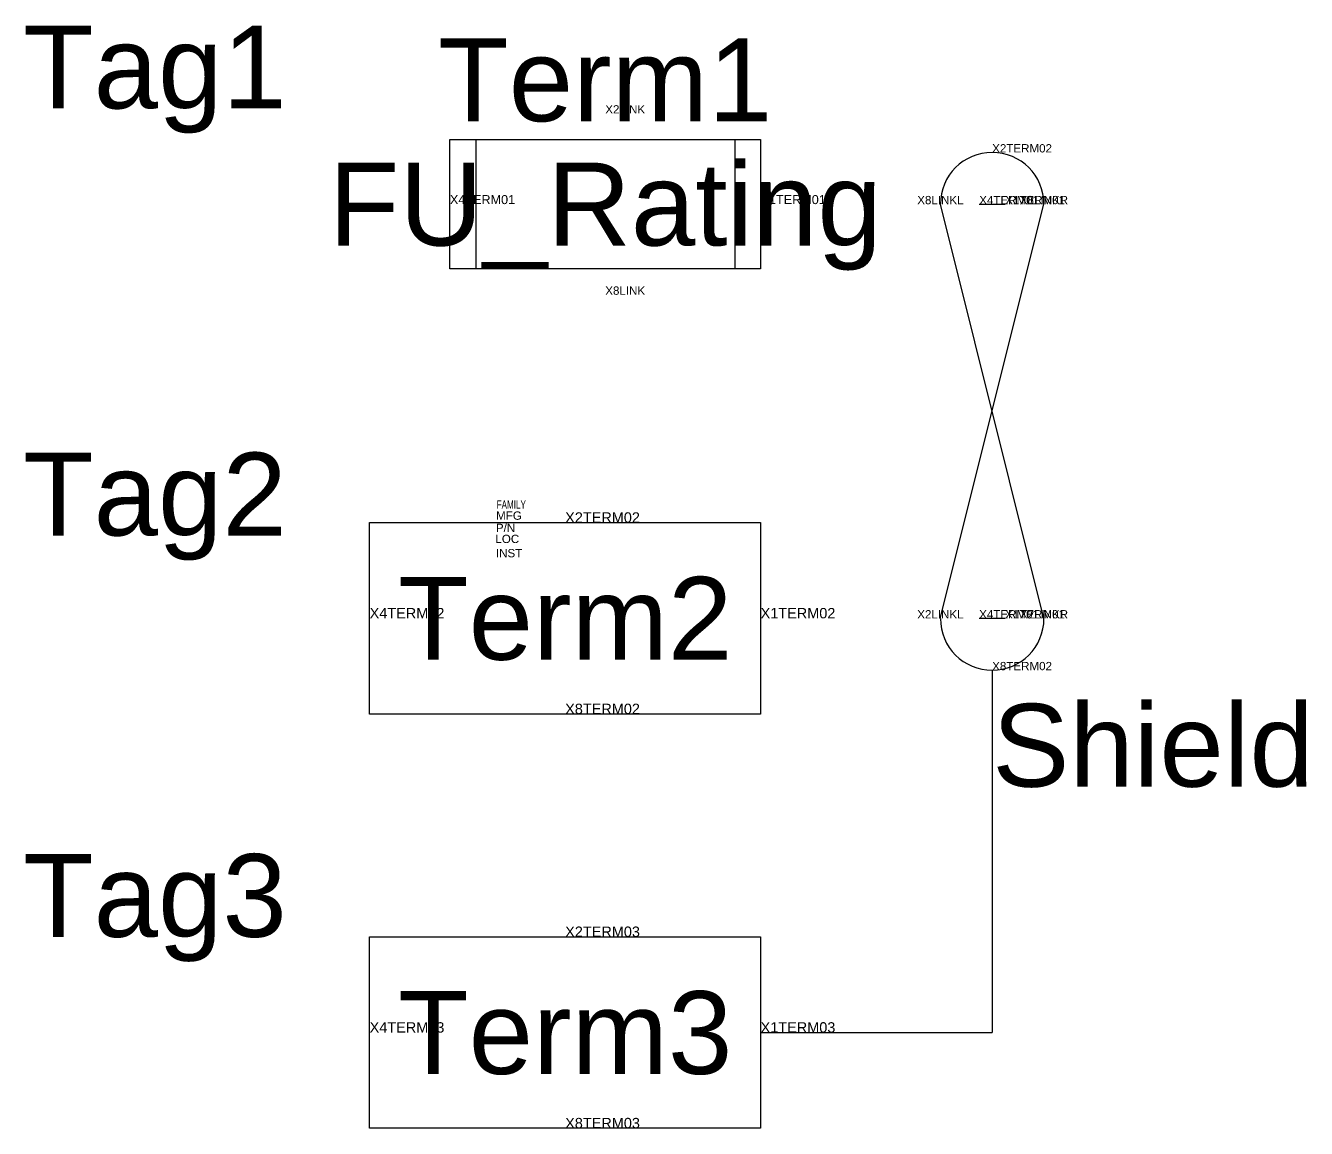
# Model space of a CAD drawing. Header units: inches. Extents: x -3.88 to 0.66, y -1.12 to 0.22.
# Drawn here: x -0.887 to 0.659, y -1.116 to 0.215 of the extents above; entities outside this region: 3.
import ezdxf
from ezdxf.enums import TextEntityAlignment as Align

# ---------------------------------------------------------------- set-up
doc = ezdxf.new("R2010")
doc.units = ezdxf.units.IN
doc.header["$MEASUREMENT"] = 0
doc.layers.add('LINK', color=9, linetype='Continuous')
doc.layers.add('WIRES', color=7, linetype='Continuous')
doc.styles.add('INERCONNECT TABLES', font='arial.ttf', dxfattribs={"height": 0.1})
doc.styles.add('WD', font='arial.ttf', dxfattribs={"height": 1})

msp = doc.modelspace()

# ---------------------------------------------------------------- linework, layer by layer
for p, q in [((-0.375, -0.0781), (-0.375, 0.0781)), ((-0.375, 0.0781), (0, 0.0781)), ((-0.3438, 0.0781), (-0.3438, -0.0781)), ((-0.0312, 0.0781), (-0.0312, -0.0781)), ((0, 0.0781), (0, -0.0781)), ((0.2639, -0.0001), (0.2952, -0.0001)), ((0, -0.0781), (-0.375, -0.0781)), ((0.2951, -0.5001), (0.2638, -0.5001))]:
    msp.add_line(p, q)
for points in [[(-0.4719, -0.3845), (0, -0.3845), (0, -0.6155), (-0.4719, -0.6155)], [(-0.4719, -0.8845), (0, -0.8845), (0, -1.1155), (-0.4719, -1.1155)]]:
    msp.add_lwpolyline(points, close=True)
for centre, start, end in [((0.2795, -0.0001), 360, 180), ((0.2795, -0.5001), 180, 0)]:
    msp.add_arc(centre, 0.0625, start, end)
at = {"layer": 'LINK'}
for p, q in [((0.2169, -0.5001), (0.342, -0.0001)), ((0.3419, -0.5001), (0.217, -0.0001))]:
    msp.add_line(p, q, dxfattribs=at)
at = {"layer": 'WIRES'}
for p in [(0.2795, -0.5626), (0, -1)]:
    msp.add_line(p, (0.2795, -1), dxfattribs=at)

# ---------------------------------------------------------------- texts
at = {"style": 'INERCONNECT TABLES', "flags": 8}
for tag, text, p in [('Tag1', 'FU', (-0.5719, 0.1655)), ('Desc1', '', (-3.5, -0.35))]:
    msp.add_attdef(tag, text=text, height=0.1, dxfattribs=at).set_placement(p, align=Align.MIDDLE_RIGHT)
for tag, height, style, flags, p in [('Term1', 0.1, 'INERCONNECT TABLES', 8, (-0.1875, 0.1)), ('X8LINKL', 0.01, 'WD', 9, (0.217, -0.0001)), ('X8LINKR', 0.01, 'WD', 9, (0.342, -0.0001)), ('X2LINKL', 0.01, 'WD', 9, (0.217, -0.5001)), ('X2LINKR', 0.01, 'WD', 9, (0.342, -0.5001))]:
    msp.add_attdef(tag, text='', height=height, dxfattribs=dict(style=style, flags=flags)).set_placement(p, align=Align.CENTER)
for tag, p, s, height, style, flags in [('X2LINK', (-0.1875, 0.1094), '', 0.01, 'WD', 9), ('X2TERM02', (0.2795, 0.0624), '', 0.01, 'WD', 9), ('X4TERM01', (-0.375, 0), '', 0.0109, 'WD', 9), ('X1TERM01', (0, 0), '', 0.0109, 'WD', 9), ('X4TERM01', (0.2639, -0.0001), '', 0.01, 'WD', 9), ('X1TERM01', (0.2952, -0.0001), '', 0.01, 'WD', 9), ('X8LINK', (-0.1875, -0.1094), '', 0.01, 'WD', 9), ('X2TERM02', (-0.2359, -0.3845), '', 0.0125, 'WD', 9), ('X4TERM02', (-0.4719, -0.5), '', 0.0125, 'WD', 9), ('X1TERM02', (0, -0.5), '', 0.0125, 'WD', 9), ('X4TERM01', (0.2638, -0.5001), '', 0.01, 'WD', 1), ('X1TERM01', (0.2951, -0.5001), '', 0.01, 'WD', 1), ('X8TERM02', (0.2795, -0.5626), '', 0.01, 'WD', 1), ('X8TERM02', (-0.2359, -0.6155), '', 0.0125, 'WD', 9), ('Shield', (0.2795, -0.7032), 'SHLD', 0.1, 'INERCONNECT TABLES', 8), ('X2TERM03', (-0.2359, -0.8845), '', 0.0125, 'WD', 9), ('X4TERM03', (-0.4719, -1), '', 0.0125, 'WD', 9), ('X1TERM03', (0, -1), '', 0.0125, 'WD', 9), ('X8TERM03', (-0.2359, -1.1155), '', 0.0125, 'WD', 9)]:
    msp.add_attdef(tag, p, s, height=height, dxfattribs=dict(style=style, flags=flags))
msp.add_attdef('FU_Rating', text='', height=0.1, dxfattribs=at).set_placement((-0.1875, 0), align=Align.MIDDLE_CENTER)
at = {"linetype": 'Continuous', "style": 'INERCONNECT TABLES', "flags": 8}
for tag, p in [('Tag2', (-0.5719, -0.35)), ('Desc2', (-3.5, -0.5)), ('Desc3', (-3.5, -0.65)), ('Tag3', (-0.5719, -0.8345))]:
    msp.add_attdef(tag, text='', height=0.1, dxfattribs=at).set_placement(p, align=Align.MIDDLE_RIGHT)
at = {"linetype": 'Continuous', "style": 'INERCONNECT TABLES', "flags": 9}
msp.add_attdef('MFG', text='', height=0.01, dxfattribs=at).set_placement((-0.2882, -0.381), align=Align.RIGHT)
at = {"style": 'WD', "width": 0.7, "flags": 9}
msp.add_attdef('FAMILY', (-0.3186, -0.3677), '', height=0.01, dxfattribs=at)
at = {"linetype": 'Continuous', "style": 'INERCONNECT TABLES', "flags": 9}
for tag, p in [('P/N', (-0.3195, -0.3958)), ('LOC', (-0.3201, -0.4091)), ('INST', (-0.3195, -0.4263))]:
    msp.add_attdef(tag, p, '', height=0.01, dxfattribs=at)
at = {"linetype": 'Continuous', "style": 'INERCONNECT TABLES', "flags": 8}
for tag, p in [('Term2', (-0.2359, -0.5)), ('Term3', (-0.2359, -1))]:
    msp.add_attdef(tag, text='', height=0.1, dxfattribs=at).set_placement(p, align=Align.MIDDLE_CENTER)

doc.saveas('drawing.dxf')
